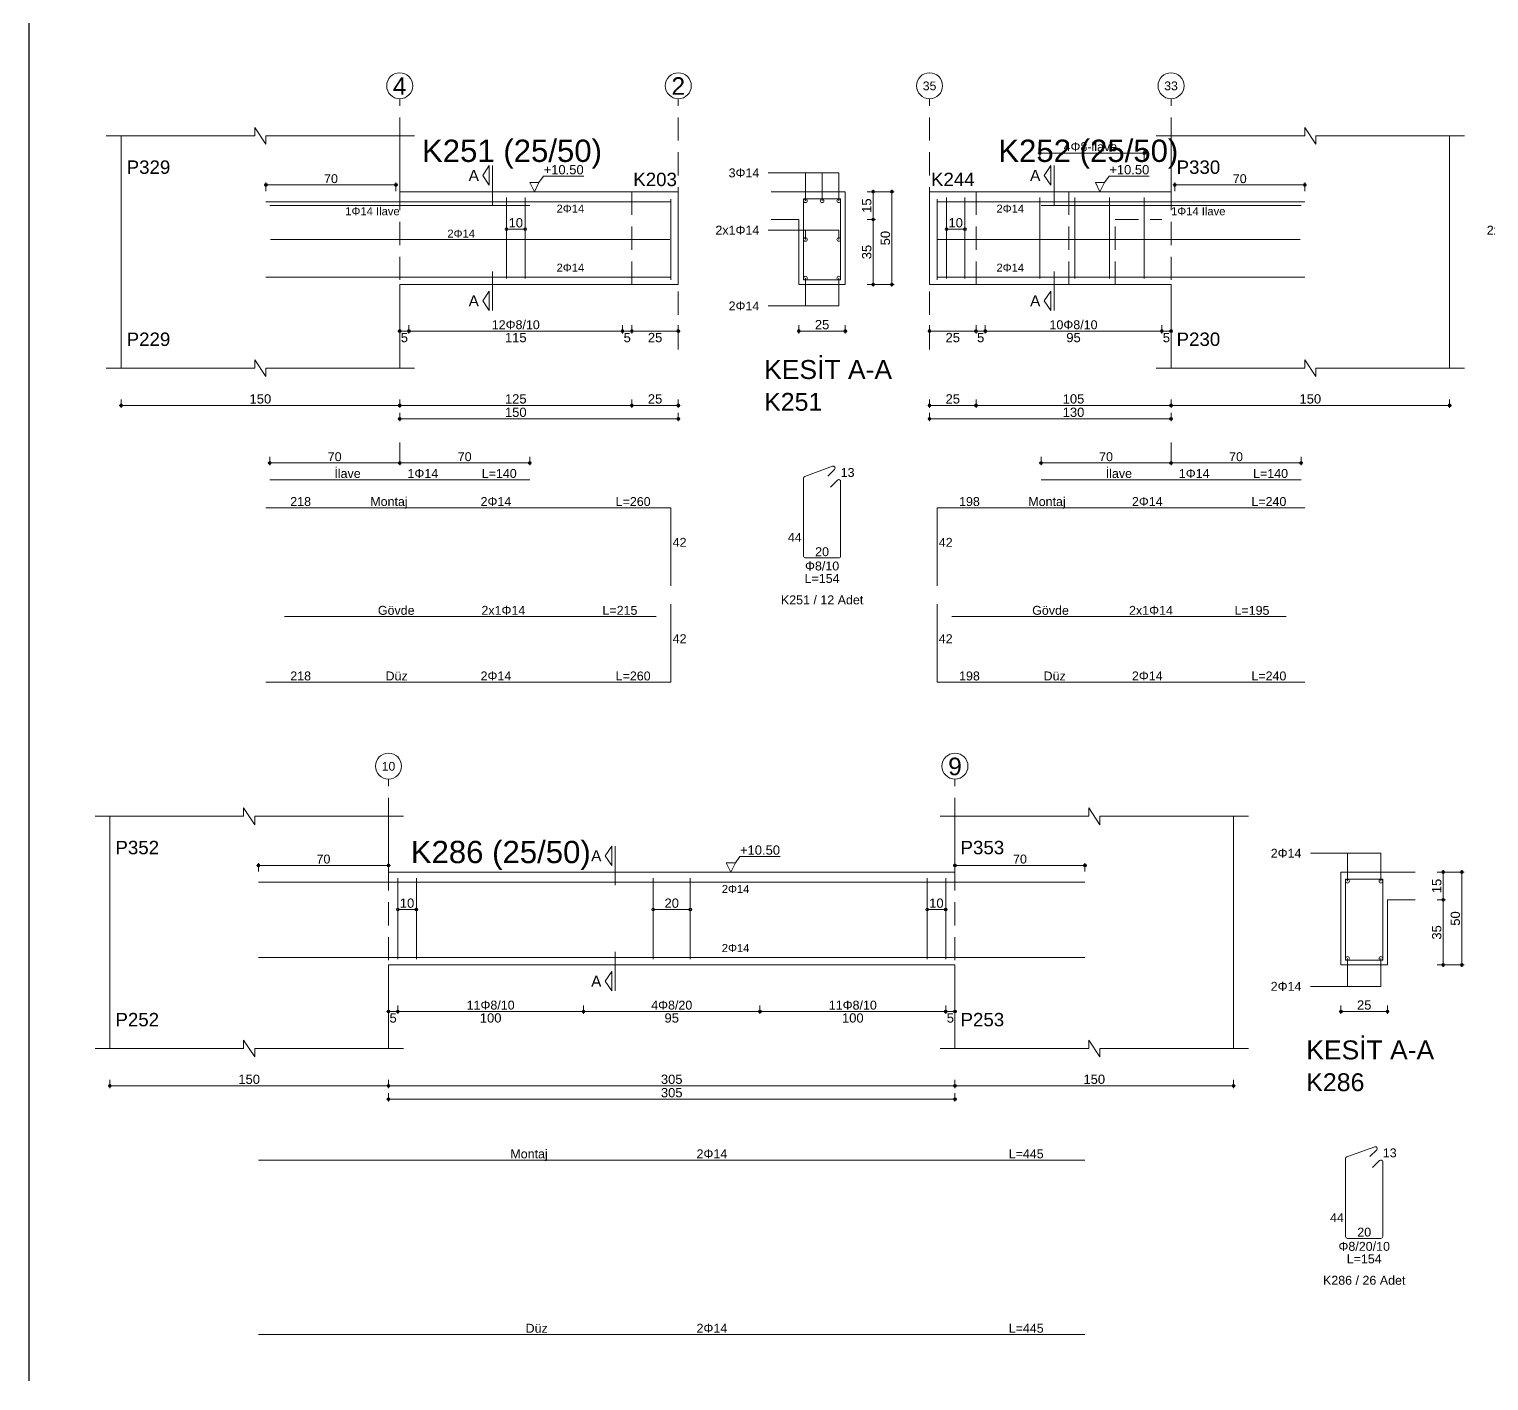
# Model space of a CAD drawing. Header units: millimetres. Extents: x 23801 to 80069, y 9628 to 14137.
# Drawn here: x 56325 to 57504, y 9637 to 10728 of the extents above; entities that cross this region are included whole.
import ezdxf

# ---------------------------------------------------------------- set-up
doc = ezdxf.new("R2010")
doc.units = ezdxf.units.MM
for name, pattern in [('DASHDOT2', [12.7, 6.35, -3.175, 0, -3.175]), ('DASHED4', [18.75, 12.5, -6.25]), ('HIDDEN2', [18.75, 12.5, -6.25])]:
    doc.linetypes.add(name, pattern=pattern)
doc.layers.add('aks', color=251, linetype='DASHDOT2', lineweight=35)
for name, color, linetype in [('Donatı Topl. Uzun. Yazısı', 7, 'Continuous'), ('Donatı Uz. Yazısı', 7, 'Continuous'), ('Donatı Yazısı', 7, 'Continuous'), ('Donatı Çizgisi', 7, 'Continuous'), ('Kiriş', 7, 'Continuous'), ('Standart', 7, 'Continuous'), ('Ölçülendirme', 7, 'Continuous')]:
    doc.layers.add(name, color=color, linetype=linetype)
doc.styles.add('arial_1_18', font='arial.ttf', dxfattribs={"height": 0.2})

# ---------------------------------------------------------------- blocks, each defined once
blk = doc.blocks.new('IDE668Entity7484')
at = {"layer": 'aks', "color": 30, "linetype": 'DASHED4', "lineweight": 5}
for points in [[(24120.65, 2016.8), (24120.65, 2151.8)], [(24270.65, 2016.8), (24270.65, 2151.8)], [(24120.65, 1955.8), (24120.65, 1966.8)]]:
    blk.add_lwpolyline(points, dxfattribs=at)
at = {"layer": 'aks', "color": 1, "linetype": 'Continuous', "lineweight": 5}
for centre in [(24120.65, 2158.8), (24270.65, 2158.8)]:
    blk.add_circle(centre, 7, dxfattribs=at)
at = {"layer": 'Donatı Çizgisi', "color": 5, "linetype": 'Continuous', "lineweight": 5}
for points in [[(24178.15, 2055), (24178.15, 2098.6)], [(24188.15, 2055), (24188.15, 2098.6)], [(24048.65, 2096.4), (24266.65, 2096.4)], [(24050.65, 2094.4), (24190.65, 2094.4)], [(24266.65, 2054.4), (24266.65, 2097.8)], [(24338.07, 2054.3), (24338.07, 2097.9)], [(24338.07, 2097.9), (24358.07, 2097.9)], [(24358.07, 2054.3), (24358.07, 2097.9)], [(24051.15, 2076.1), (24266.15, 2076.1)], [(24048.65, 2055.8), (24266.65, 2055.8)], [(24338.07, 2054.3), (24358.07, 2054.3)], [(24338.74, 1948.54), (24353.75, 1954.01)], [(24351.18, 1948.69), (24354.82, 1952.33)], [(24050.65, 1946.8), (24190.65, 1946.8)], [(24338.07, 1905.72), (24338.07, 1947.59)], [(24352.55, 1942.78), (24356.33, 1946.56)], [(24358.07, 1905.72), (24358.07, 1945.84)], [(24048.65, 1931.7), (24266.65, 1931.7)], [(24266.65, 1889.7), (24266.65, 1931.7)], [(24339.09, 1904.7), (24357.05, 1904.7)], [(24266.65, 1837.85), (24266.65, 1879.85)], [(24058.65, 1873.15), (24258.65, 1873.15)], [(24048.65, 1837.85), (24266.65, 1837.85)]]:
    blk.add_lwpolyline(points, dxfattribs=at)
for centre in [(24339.07, 2096.9), (24348.07, 2096.9), (24357.07, 2096.9), (24339.07, 2076.1), (24357.07, 2076.1), (24339.07, 2055.3), (24357.07, 2055.3)]:
    blk.add_circle(centre, 1, dxfattribs=at)
for centre, start, end in [((24354.1, 1953.05), 315, 110), ((24339.09, 1947.59), 110, 180), ((24357.05, 1945.84), 0, 135), ((24339.09, 1905.72), 180, 270), ((24357.05, 1905.72), 270, 0)]:
    blk.add_arc(centre, 1.02, start, end, dxfattribs=at)
at = {"layer": 'Kiriş', "color": 1, "linetype": 'Continuous', "lineweight": 5}
for points in [[(23962.65, 2131.8), (24042.65, 2131.8)], [(23970.65, 2006.8), (23970.65, 2131.8)], [(24042.65, 2131.8), (24042.65, 2136.3)], [(24048.65, 2127.3), (24042.65, 2136.3)], [(24048.65, 2127.3), (24048.65, 2131.8)], [(24048.65, 2131.8), (24128.65, 2131.8)], [(24120.65, 2101.8), (24120.65, 2131.8)], [(24120.65, 2101.8), (24270.65, 2101.8)], [(24270.65, 2051.8), (24270.65, 2101.8)], [(24320.57, 2101.8), (24360.57, 2101.8)], [(24360.57, 2051.8), (24360.57, 2101.8)], [(24320.57, 2086.8), (24335.57, 2086.8)], [(24335.57, 2051.8), (24335.57, 2086.8)], [(24120.65, 2051.8), (24270.65, 2051.8)], [(24120.65, 2006.8), (24120.65, 2051.8)], [(24335.57, 2051.8), (24360.57, 2051.8)], [(23962.65, 2006.8), (24042.65, 2006.8)], [(24048.65, 2002.3), (24042.65, 2011.3)], [(24042.65, 2006.8), (24042.65, 2011.3)], [(24048.65, 2006.8), (24128.65, 2006.8)], [(24048.65, 2002.3), (24048.65, 2006.8)]]:
    blk.add_lwpolyline(points, dxfattribs=at)
at = {"layer": 'Kiriş', "color": 1, "linetype": 'DASHED4', "lineweight": 5}
for points in [[(24245.65, 2051.8), (24245.65, 2101.8)], [(24270.65, 2051.8), (24270.65, 2101.8)]]:
    blk.add_lwpolyline(points, dxfattribs=at)
at = {"layer": 'Ölçülendirme', "color": 1, "linetype": 'Continuous', "lineweight": 5}
for points in [[(24165.4, 2110.55), (24168.9, 2115.8)], [(24168.9, 2105.3), (24168.9, 2115.8)], [(24170.65, 2094.8), (24170.65, 2115.8)], [(24048.65, 2102.15), (24048.65, 2106.65)], [(24118.65, 2102.15), (24118.65, 2106.65)], [(24168.9, 2105.3), (24165.4, 2110.55)], [(24193.15, 2101.8), (24190.65, 2106.8)], [(24190.65, 2106.8), (24195.65, 2106.8)], [(24195.65, 2106.8), (24193.15, 2101.8)], [(24195.65, 2106.8), (24198.15, 2110.13)], [(24198.15, 2110.13), (24219.71, 2110.13)], [(24319.07, 2111.9), (24357.07, 2111.9)], [(24339.07, 2096.9), (24339.07, 2111.9)], [(24348.07, 2096.9), (24348.07, 2111.9)], [(24357.07, 2096.9), (24357.07, 2111.9)], [(24047.65, 2105.4), (24119.65, 2105.4)], [(24193.15, 2101.8), (24193.15, 2101.8)], [(24372.32, 2101.8), (24386.82, 2101.8)], [(24375.57, 2050.8), (24375.57, 2102.8)], [(24385.57, 2050.8), (24385.57, 2102.8)], [(24372.32, 2086.8), (24376.82, 2086.8)], [(24178.15, 2081.6), (24188.15, 2081.6)], [(24319.07, 2081.1), (24357.07, 2081.1)], [(24339.07, 2076.1), (24339.07, 2081.1)], [(24357.07, 2076.1), (24357.07, 2081.1)], [(24170.65, 2037.8), (24170.65, 2058.8)], [(24339.07, 2040.3), (24339.07, 2055.3)], [(24357.07, 2040.3), (24357.07, 2055.3)], [(24372.32, 2051.8), (24386.82, 2051.8)], [(24165.4, 2043.05), (24168.9, 2048.3)], [(24168.9, 2037.8), (24168.9, 2048.3)], [(24168.9, 2037.8), (24165.4, 2043.05)], [(24319.07, 2040.3), (24357.07, 2040.3)], [(24120.65, 2025.55), (24120.65, 2030.05)], [(24125.65, 2025.55), (24125.65, 2030.05)], [(24240.65, 2025.55), (24240.65, 2030.05)], [(24245.65, 2025.55), (24245.65, 2030.05)], [(24270.65, 2025.55), (24270.65, 2030.05)], [(24335.57, 2025.55), (24335.57, 2030.05)], [(24360.57, 2025.55), (24360.57, 2030.05)], [(24119.65, 2026.8), (24271.65, 2026.8)], [(24334.57, 2026.8), (24361.57, 2026.8)], [(23970.65, 1985.55), (23970.65, 1990.05)], [(24120.65, 1985.55), (24120.65, 1990.05)], [(24245.65, 1985.55), (24245.65, 1990.05)], [(24270.65, 1985.55), (24270.65, 1990.05)], [(23969.65, 1986.8), (24271.65, 1986.8)], [(24120.65, 1978.35), (24120.65, 1982.85)], [(24270.65, 1978.35), (24270.65, 1982.85)], [(24119.65, 1979.6), (24271.65, 1979.6)], [(24050.65, 1954.55), (24050.65, 1959.05)], [(24120.65, 1954.55), (24120.65, 1959.05)], [(24120.65, 1954.55), (24120.65, 1959.05)], [(24190.65, 1954.55), (24190.65, 1959.05)], [(24049.65, 1955.8), (24121.65, 1955.8)], [(24119.65, 1955.8), (24191.65, 1955.8)]]:
    blk.add_lwpolyline(points, dxfattribs=at)
for centre in [(24048.65, 2105.4), (24118.65, 2105.4), (24375.57, 2101.8), (24385.57, 2101.8), (24375.57, 2086.8), (24178.15, 2081.6), (24188.15, 2081.6), (24375.57, 2051.8), (24385.57, 2051.8), (24120.65, 2026.8), (24125.65, 2026.8), (24125.65, 2026.8), (24240.65, 2026.8), (24240.65, 2026.8), (24245.65, 2026.8), (24245.65, 2026.8), (24270.65, 2026.8), (24335.57, 2026.8), (24360.57, 2026.8), (23970.65, 1986.8), (24120.65, 1986.8), (24120.65, 1986.8), (24245.65, 1986.8), (24245.65, 1986.8), (24270.65, 1986.8), (24120.65, 1979.6), (24270.65, 1979.6), (24050.65, 1955.8), (24120.65, 1955.8), (24120.65, 1955.8), (24190.65, 1955.8)]:
    blk.add_circle(centre, 0.75, dxfattribs=at)
at = {"layer": 'aks', "color": 1, "linetype": 'Continuous', "lineweight": 5, "style": 'arial_1_18'}
for s, p in [('4', (24116.98, 2153.92)), ('2', (24266.98, 2153.92))]:
    blk.add_text(s, height=9.45, dxfattribs=at).set_placement(p)
at = {"layer": 'Donatı Topl. Uzun. Yazısı', "color": 1, "linetype": 'Continuous', "lineweight": 5, "style": 'arial_1_18'}
for s, p in [('L=140', (24164.82, 1947.76)), ('L=260', (24236.92, 1932.66)), ('L=154', (24338.65, 1891.26)), ('L=215', (24229.82, 1874.11)), ('L=260', (24236.92, 1838.81))]:
    blk.add_text(s, height=4.8, dxfattribs=at).set_placement(p)
at = {"layer": 'Donatı Uz. Yazısı', "color": 1, "linetype": 'Continuous', "lineweight": 5, "style": 'arial_1_18'}
for s, p in [('13', (24358.07, 1948.3)), ('218', (24061.73, 1932.66)), ('44', (24329.65, 1913.42)), ('42', (24267.61, 1910.7)), ('20', (24344.34, 1905.66)), ('42', (24267.61, 1858.85)), ('218', (24061.73, 1838.81))]:
    blk.add_text(s, height=4.8, dxfattribs=at).set_placement(p)
at = {"layer": 'Donatı Yazısı', "color": 5, "linetype": 'Continuous', "lineweight": 5, "style": 'arial_1_18'}
for s, height, p in [('3Φ14', 4.8, (24297.74, 2109.5)), ('1Φ14 İlave', 4.32, (24091.34, 2089.12)), ('2x1Φ14', 4.8, (24290.65, 2078.7)), ('2Φ14', 4.8, (24297.74, 2037.9)), ('1Φ14', 4.8, (24124.85, 1947.76)), ('2Φ14', 4.8, (24164.19, 1932.66)), ('Φ8/10', 4.8, (24338.87, 1897.98)), ('2x1Φ14', 4.8, (24164.65, 1874.11)), ('K251 / 12 Adet', 4.8, (24325.89, 1879.74)), ('2Φ14', 4.8, (24164.19, 1838.81))]:
    blk.add_text(s, height=height, dxfattribs=at).set_placement(p)
for p in [(24205.11, 2090.52), (24146.31, 2077.06), (24205.11, 2058.76)]:
    blk.add_text('2Φ14', height=4.32, rotation=360, dxfattribs=at).set_placement(p)
at = {"layer": 'Donatı Yazısı', "color": 1, "linetype": 'Continuous', "lineweight": 5, "style": 'arial_1_18'}
for s, p in [('İlave', (24085.48, 1947.76)), ('Montaj', (24104.82, 1932.66)), ('Gövde', (24108.9, 1874.11)), ('Düz', (24113.03, 1838.81))]:
    blk.add_text(s, height=4.8, dxfattribs=at).set_placement(p)
at = {"layer": 'Kiriş', "color": 1, "linetype": 'Continuous', "lineweight": 5, "style": 'arial_1_18'}
for s, height, p in [('K251 (25/50)', 12, (24132.65, 2117.8)), ('P329', 7.2, (23973.65, 2111.4)), ('K203', 7.2, (24246.41, 2104.8)), ('P229', 7.2, (23973.65, 2018.8)), ('KESİT A-A', 10.2, (24316.87, 2001)), ('K251', 9.6, (24316.87, 1983.92))]:
    blk.add_text(s, height=height, dxfattribs=at).set_placement(p)
at = {"layer": 'Ölçülendirme', "color": 1, "linetype": 'Continuous', "lineweight": 5, "style": 'arial_1_18'}
for s, height, p in [('+10.50', 5, (24198.15, 2111.13)), ('70', 4.8, (24079.92, 2106.4)), ('A', 5.95, (24157.76, 2107.57)), ('A', 5.95, (24157.76, 2040.07)), ('25', 5, (24344.19, 2027.76)), ('5', 5, (24121.21, 2020.8)), ('115', 5, (24177.32, 2020.8)), ('5', 5, (24241.21, 2020.8)), ('25', 5, (24254.27, 2020.8)), ('150', 5, (24039.82, 1987.8)), ('125', 5, (24177.32, 1987.8)), ('25', 5, (24254.27, 1987.8)), ('150', 5, (24177.32, 1980.6))]:
    blk.add_text(s, height=height, dxfattribs=at).set_placement(p)
for s, rotation, p in [('15', 90, (24374.61, 2090.42)), ('10', 360, (24179.27, 2082.56)), ('50', 90, (24384.61, 2072.92)), ('35', 90, (24374.61, 2065.42))]:
    blk.add_text(s, height=5, rotation=rotation, dxfattribs=at).set_placement(p)
at = {"layer": 'Ölçülendirme', "color": 5, "linetype": 'Continuous', "lineweight": 5, "style": 'arial_1_18'}
for s, p in [('12Φ8/10', (24170.22, 2027.8)), ('70', (24081.92, 1956.8)), ('70', (24151.92, 1956.8))]:
    blk.add_text(s, height=4.8, dxfattribs=at).set_placement(p)
blk = doc.blocks.new('IDE668Entity7485')
at = {"layer": 'aks', "color": 30, "linetype": 'DASHED4', "lineweight": 5}
for points in [[(24405.94, 2016.8), (24405.94, 2151.8)], [(24535.94, 2016.8), (24535.94, 2151.8)], [(24535.94, 1955.8), (24535.94, 1966.8)]]:
    blk.add_lwpolyline(points, dxfattribs=at)
at = {"layer": 'aks', "color": 1, "linetype": 'Continuous', "lineweight": 5}
for centre in [(24405.94, 2158.8), (24535.94, 2158.8)]:
    blk.add_circle(centre, 7, dxfattribs=at)
at = {"layer": 'Donatı Çizgisi', "color": 5, "linetype": 'Continuous', "lineweight": 5}
for points in [[(24415, 2055), (24415, 2098.6)], [(24425, 2055), (24425, 2098.6)], [(24465.31, 2055), (24465.31, 2098.6)], [(24484.06, 2055), (24484.06, 2098.6)], [(24502.81, 2055), (24502.81, 2098.6)], [(24521.56, 2055), (24521.56, 2098.6)], [(24409.94, 2054.4), (24409.94, 2097.8)], [(24409.94, 2096.4), (24607.94, 2096.4)], [(24465.94, 2094.4), (24605.94, 2094.4)], [(24753.36, 2054.3), (24753.36, 2097.9)], [(24753.36, 2097.9), (24773.36, 2097.9)], [(24773.36, 2054.3), (24773.36, 2097.9)], [(24410.44, 2076.1), (24605.44, 2076.1)], [(24409.94, 2055.8), (24607.94, 2055.8)], [(24753.36, 2054.3), (24773.36, 2054.3)], [(24754.03, 1948.54), (24769.03, 1954.01)], [(24766.46, 1948.69), (24770.1, 1952.33)], [(24465.94, 1946.8), (24605.94, 1946.8)], [(24753.36, 1905.72), (24753.36, 1947.59)], [(24767.84, 1942.78), (24771.61, 1946.56)], [(24773.36, 1905.72), (24773.36, 1945.84)], [(24409.94, 1889.7), (24409.94, 1931.7)], [(24409.94, 1931.7), (24607.94, 1931.7)], [(24754.38, 1904.7), (24772.34, 1904.7)], [(24409.94, 1837.85), (24409.94, 1879.85)], [(24417.94, 1873.15), (24597.94, 1873.15)], [(24409.94, 1837.85), (24607.94, 1837.85)]]:
    blk.add_lwpolyline(points, dxfattribs=at)
for centre in [(24754.36, 2096.9), (24763.36, 2096.9), (24772.36, 2096.9), (24754.36, 2076.1), (24772.36, 2076.1), (24754.36, 2055.3), (24772.36, 2055.3)]:
    blk.add_circle(centre, 1, dxfattribs=at)
for centre, start, end in [((24769.38, 1953.05), 315, 110), ((24754.38, 1947.59), 110, 180), ((24772.34, 1945.84), 0, 135), ((24754.38, 1905.72), 180, 270), ((24772.34, 1905.72), 270, 0)]:
    blk.add_arc(centre, 1.02, start, end, dxfattribs=at)
at = {"layer": 'Kiriş', "color": 1, "linetype": 'Continuous', "lineweight": 5}
for points in [[(24527.94, 2131.8), (24607.94, 2131.8)], [(24535.94, 2101.8), (24535.94, 2131.8)], [(24607.94, 2131.8), (24607.94, 2136.3)], [(24613.94, 2127.3), (24607.94, 2136.3)], [(24613.94, 2127.3), (24613.94, 2131.8)], [(24613.94, 2131.8), (24693.94, 2131.8)], [(24685.94, 2006.8), (24685.94, 2131.8)], [(24405.94, 2051.8), (24405.94, 2101.8)], [(24405.94, 2101.8), (24535.94, 2101.8)], [(24735.86, 2101.8), (24775.86, 2101.8)], [(24775.86, 2051.8), (24775.86, 2101.8)], [(24735.86, 2086.8), (24750.86, 2086.8)], [(24750.86, 2051.8), (24750.86, 2086.8)], [(24405.94, 2051.8), (24535.94, 2051.8)], [(24535.94, 2006.8), (24535.94, 2051.8)], [(24750.86, 2051.8), (24775.86, 2051.8)], [(24527.94, 2006.8), (24607.94, 2006.8)], [(24613.94, 2002.3), (24607.94, 2011.3)], [(24607.94, 2006.8), (24607.94, 2011.3)], [(24613.94, 2006.8), (24693.94, 2006.8)], [(24613.94, 2002.3), (24613.94, 2006.8)]]:
    blk.add_lwpolyline(points, dxfattribs=at)
at = {"layer": 'Kiriş', "color": 1, "linetype": 'DASHED4', "lineweight": 5}
for points in [[(24405.94, 2051.8), (24405.94, 2101.8)], [(24430.94, 2051.8), (24430.94, 2101.8)]]:
    blk.add_lwpolyline(points, dxfattribs=at)
at = {"layer": 'Ölçülendirme', "color": 1, "linetype": 'Continuous', "lineweight": 5}
for points in [[(24464.31, 2122.6), (24522.56, 2122.6)], [(24465.31, 2119.35), (24465.31, 2123.85)], [(24521.56, 2119.35), (24521.56, 2123.85)], [(24467.69, 2110.55), (24471.19, 2115.8)], [(24471.19, 2105.3), (24471.19, 2115.8)], [(24472.94, 2094.8), (24472.94, 2115.8)], [(24471.19, 2105.3), (24467.69, 2110.55)], [(24497.69, 2101.8), (24495.19, 2106.8)], [(24495.19, 2106.8), (24500.19, 2106.8)], [(24500.19, 2106.8), (24497.69, 2101.8)], [(24500.19, 2106.8), (24502.69, 2110.13)], [(24502.69, 2110.13), (24524.25, 2110.13)], [(24537.94, 2102.15), (24537.94, 2106.65)], [(24607.94, 2102.15), (24607.94, 2106.65)], [(24734.36, 2111.9), (24772.36, 2111.9)], [(24754.36, 2096.9), (24754.36, 2111.9)], [(24763.36, 2096.9), (24763.36, 2111.9)], [(24772.36, 2096.9), (24772.36, 2111.9)], [(24497.69, 2101.8), (24497.69, 2101.8)], [(24536.94, 2105.4), (24608.94, 2105.4)], [(24787.61, 2101.8), (24802.11, 2101.8)], [(24790.86, 2050.8), (24790.86, 2102.8)], [(24800.86, 2050.8), (24800.86, 2102.8)], [(24787.61, 2086.8), (24792.11, 2086.8)], [(24415, 2081.6), (24425, 2081.6)], [(24734.36, 2081.1), (24772.36, 2081.1)], [(24754.36, 2076.1), (24754.36, 2081.1)], [(24772.36, 2076.1), (24772.36, 2081.1)], [(24472.94, 2037.8), (24472.94, 2058.8)], [(24754.36, 2040.3), (24754.36, 2055.3)], [(24772.36, 2040.3), (24772.36, 2055.3)], [(24787.61, 2051.8), (24802.11, 2051.8)], [(24467.69, 2043.05), (24471.19, 2048.3)], [(24471.19, 2037.8), (24471.19, 2048.3)], [(24471.19, 2037.8), (24467.69, 2043.05)], [(24734.36, 2040.3), (24772.36, 2040.3)], [(24405.94, 2025.55), (24405.94, 2030.05)], [(24430.94, 2025.55), (24430.94, 2030.05)], [(24435.94, 2025.55), (24435.94, 2030.05)], [(24530.94, 2025.55), (24530.94, 2030.05)], [(24535.94, 2025.55), (24535.94, 2030.05)], [(24750.86, 2025.55), (24750.86, 2030.05)], [(24775.86, 2025.55), (24775.86, 2030.05)], [(24404.94, 2026.8), (24536.94, 2026.8)], [(24749.86, 2026.8), (24776.86, 2026.8)], [(24405.94, 1985.55), (24405.94, 1990.05)], [(24430.94, 1985.55), (24430.94, 1990.05)], [(24535.94, 1985.55), (24535.94, 1990.05)], [(24685.94, 1985.55), (24685.94, 1990.05)], [(24404.94, 1986.8), (24686.94, 1986.8)], [(24405.94, 1978.35), (24405.94, 1982.85)], [(24535.94, 1978.35), (24535.94, 1982.85)], [(24404.94, 1979.6), (24536.94, 1979.6)], [(24465.94, 1954.55), (24465.94, 1959.05)], [(24535.94, 1954.55), (24535.94, 1959.05)], [(24535.94, 1954.55), (24535.94, 1959.05)], [(24605.94, 1954.55), (24605.94, 1959.05)], [(24464.94, 1955.8), (24536.94, 1955.8)], [(24534.94, 1955.8), (24606.94, 1955.8)]]:
    blk.add_lwpolyline(points, dxfattribs=at)
at = {"layer": 'Ölçülendirme', "color": 1, "linetype": 'HIDDEN2', "lineweight": 5}
for points in [[(24480.94, 2101.8), (24530.94, 2101.8)], [(24480.94, 2051.8), (24480.94, 2101.8)], [(24505.94, 2051.8), (24505.94, 2086.8)], [(24505.94, 2086.8), (24530.94, 2086.8)], [(24480.94, 2051.8), (24505.94, 2051.8)]]:
    blk.add_lwpolyline(points, dxfattribs=at)
at = {"layer": 'Ölçülendirme', "color": 1, "linetype": 'Continuous', "lineweight": 5}
for centre in [(24465.31, 2122.6), (24521.56, 2122.6), (24537.94, 2105.4), (24607.94, 2105.4), (24790.86, 2101.8), (24800.86, 2101.8), (24790.86, 2086.8), (24415, 2081.6), (24425, 2081.6), (24790.86, 2051.8), (24800.86, 2051.8), (24405.94, 2026.8), (24430.94, 2026.8), (24430.94, 2026.8), (24435.94, 2026.8), (24435.94, 2026.8), (24530.94, 2026.8), (24530.94, 2026.8), (24535.94, 2026.8), (24750.86, 2026.8), (24775.86, 2026.8), (24405.94, 1986.8), (24430.94, 1986.8), (24430.94, 1986.8), (24535.94, 1986.8), (24535.94, 1986.8), (24685.94, 1986.8), (24405.94, 1979.6), (24535.94, 1979.6), (24465.94, 1955.8), (24535.94, 1955.8), (24535.94, 1955.8), (24605.94, 1955.8)]:
    blk.add_circle(centre, 0.75, dxfattribs=at)
at = {"layer": 'aks', "color": 1, "linetype": 'Continuous', "lineweight": 5, "style": 'arial_1_18'}
for s, p in [('35', (24402.27, 2156.36)), ('33', (24532.27, 2156.36))]:
    blk.add_text(s, height=4.725, dxfattribs=at).set_placement(p)
at = {"layer": 'Donatı Topl. Uzun. Yazısı', "color": 1, "linetype": 'Continuous', "lineweight": 5, "style": 'arial_1_18'}
for s, p in [('L=140', (24580.1, 1947.76)), ('L=240', (24579.2, 1932.66)), ('L=154', (24753.94, 1891.26)), ('L=195', (24570.1, 1874.11)), ('L=240', (24579.2, 1838.81))]:
    blk.add_text(s, height=4.8, dxfattribs=at).set_placement(p)
at = {"layer": 'Donatı Uz. Yazısı', "color": 1, "linetype": 'Continuous', "lineweight": 5, "style": 'arial_1_18'}
for s, p in [('13', (24773.36, 1948.3)), ('198', (24421.82, 1932.66)), ('44', (24744.94, 1913.42)), ('42', (24410.9, 1910.7)), ('20', (24759.63, 1905.66)), ('42', (24410.9, 1858.85)), ('198', (24421.82, 1838.81))]:
    blk.add_text(s, height=4.8, dxfattribs=at).set_placement(p)
at = {"layer": 'Donatı Yazısı', "color": 5, "linetype": 'Continuous', "lineweight": 5, "style": 'arial_1_18'}
for s, height, p in [('3Φ14', 4.8, (24713.02, 2109.5)), ('1Φ14 İlave', 4.32, (24535.94, 2089.12)), ('2x1Φ14', 4.8, (24705.94, 2078.7)), ('2Φ14', 4.8, (24713.02, 2037.9)), ('1Φ14', 4.8, (24540.14, 1947.76)), ('2Φ14', 4.8, (24514.88, 1932.66)), ('Φ8/10', 4.8, (24754.16, 1897.98)), ('2x1Φ14', 4.8, (24513.34, 1874.11)), ('K252 / 14 Adet', 4.8, (24741.17, 1879.74)), ('2Φ14', 4.8, (24514.88, 1838.81))]:
    blk.add_text(s, height=height, dxfattribs=at).set_placement(p)
for p in [(24441.96, 2090.52), (24441.96, 2058.76)]:
    blk.add_text('2Φ14', height=4.32, rotation=360, dxfattribs=at).set_placement(p)
at = {"layer": 'Donatı Yazısı', "color": 1, "linetype": 'Continuous', "lineweight": 5, "style": 'arial_1_18'}
for s, p in [('İlave', (24500.77, 1947.76)), ('Montaj', (24459.11, 1932.66)), ('Gövde', (24461.18, 1874.11)), ('Düz', (24467.32, 1838.81))]:
    blk.add_text(s, height=4.8, dxfattribs=at).set_placement(p)
at = {"layer": 'Kiriş', "color": 1, "linetype": 'Continuous', "lineweight": 5, "style": 'arial_1_18'}
for s, height, p in [('K252 (25/50)', 12, (24442.94, 2117.8)), ('P330', 7.2, (24538.94, 2111.4)), ('K244', 7.2, (24406.69, 2104.8)), ('P230', 7.2, (24538.94, 2018.8)), ('KESİT A-A', 10.2, (24732.16, 2001)), ('K252', 9.6, (24732.16, 1983.92))]:
    blk.add_text(s, height=height, dxfattribs=at).set_placement(p)
at = {"layer": 'Ölçülendirme', "color": 5, "linetype": 'Continuous', "lineweight": 5, "style": 'arial_1_18'}
for s, p in [('4Φ8-ilave.', (24478.09, 2123.6)), ('10Φ8/10', (24470.51, 2027.8)), ('70', (24497.21, 1956.8)), ('70', (24567.21, 1956.8))]:
    blk.add_text(s, height=4.8, dxfattribs=at).set_placement(p)
at = {"layer": 'Ölçülendirme', "color": 1, "linetype": 'Continuous', "lineweight": 5, "style": 'arial_1_18'}
for s, height, p in [('+10.50', 5, (24502.69, 2111.13)), ('A', 5.95, (24460.05, 2107.57)), ('70', 4.8, (24569.21, 2106.4)), ('A', 5.95, (24460.05, 2040.07)), ('25', 5, (24759.47, 2027.76)), ('25', 5, (24414.55, 2020.8)), ('5', 5, (24431.5, 2020.8)), ('95', 5, (24479.55, 2020.8)), ('5', 5, (24531.5, 2020.8)), ('25', 5, (24414.55, 1987.8)), ('105', 5, (24477.61, 1987.8)), ('150', 5, (24605.11, 1987.8)), ('130', 5, (24477.61, 1980.6))]:
    blk.add_text(s, height=height, dxfattribs=at).set_placement(p)
for s, rotation, p in [('15', 90, (24789.9, 2090.42)), ('10', 360, (24416.12, 2082.56)), ('50', 90, (24799.9, 2072.92)), ('35', 90, (24789.9, 2065.42))]:
    blk.add_text(s, height=5, rotation=rotation, dxfattribs=at).set_placement(p)
blk = doc.blocks.new('IDE668Entity7516')
at = {"layer": 'aks', "color": 30, "linetype": 'DASHED4', "lineweight": 5}
for points in [[(26748.21, 1633.55), (26748.21, 1768.55)], [(27053.21, 1633.55), (27053.21, 1768.55)]]:
    blk.add_lwpolyline(points, dxfattribs=at)
at = {"layer": 'aks', "color": 1, "linetype": 'Continuous', "lineweight": 5}
for centre in [(26748.21, 1775.55), (27053.21, 1775.55)]:
    blk.add_circle(centre, 7, dxfattribs=at)
at = {"layer": 'Donatı Çizgisi', "color": 5, "linetype": 'Continuous', "lineweight": 5}
for points in [[(26753.21, 1671.75), (26753.21, 1715.35)], [(26763.21, 1671.75), (26763.21, 1715.35)], [(26890.71, 1671.75), (26890.71, 1715.35)], [(26910.71, 1671.75), (26910.71, 1715.35)], [(27038.21, 1671.75), (27038.21, 1715.35)], [(27048.21, 1671.75), (27048.21, 1715.35)], [(27263.55, 1671.05), (27263.55, 1714.65)], [(27263.55, 1714.65), (27283.55, 1714.65)], [(27283.55, 1671.05), (27283.55, 1714.65)], [(26678.21, 1713.15), (27123.21, 1713.15)], [(26678.21, 1672.55), (27123.21, 1672.55)], [(27263.55, 1671.05), (27283.55, 1671.05)], [(27263.55, 1522.47), (27263.55, 1564.34)], [(27264.22, 1565.29), (27279.22, 1570.76)], [(27276.65, 1565.44), (27280.29, 1569.08)], [(26678.21, 1563.55), (27123.21, 1563.55)], [(27278.03, 1559.53), (27281.8, 1563.31)], [(27283.55, 1522.47), (27283.55, 1562.59)], [(27264.57, 1521.45), (27282.53, 1521.45)], [(26678.21, 1469.7), (27123.21, 1469.7)]]:
    blk.add_lwpolyline(points, dxfattribs=at)
for centre in [(27264.55, 1713.65), (27282.55, 1713.65), (27264.55, 1672.05), (27282.55, 1672.05)]:
    blk.add_circle(centre, 1, dxfattribs=at)
for centre, start, end in [((27264.57, 1564.34), 110, 180), ((27279.57, 1569.8), 315, 110), ((27282.53, 1562.59), 0, 135), ((27264.57, 1522.47), 180, 270), ((27282.53, 1522.47), 270, 0)]:
    blk.add_arc(centre, 1.02, start, end, dxfattribs=at)
at = {"layer": 'Kiriş', "color": 1, "linetype": 'Continuous', "lineweight": 5}
for points in [[(26670.21, 1748.55), (26670.21, 1753.05)], [(26676.21, 1744.05), (26670.21, 1753.05)], [(27125.21, 1748.55), (27125.21, 1753.05)], [(27131.21, 1744.05), (27125.21, 1753.05)], [(26590.21, 1748.55), (26670.21, 1748.55)], [(26598.21, 1623.55), (26598.21, 1748.55)], [(26676.21, 1744.05), (26676.21, 1748.55)], [(26676.21, 1748.55), (26756.21, 1748.55)], [(26748.21, 1718.55), (26748.21, 1748.55)], [(27045.21, 1748.55), (27125.21, 1748.55)], [(27053.21, 1718.55), (27053.21, 1748.55)], [(27131.21, 1748.55), (27211.21, 1748.55)], [(27131.21, 1744.05), (27131.21, 1748.55)], [(27203.21, 1623.55), (27203.21, 1748.55)], [(26748.21, 1718.55), (27053.21, 1718.55)], [(27261.05, 1668.55), (27261.05, 1718.55)], [(27261.05, 1718.55), (27301.05, 1718.55)], [(27286.05, 1703.55), (27301.05, 1703.55)], [(27286.05, 1668.55), (27286.05, 1703.55)], [(26748.21, 1668.55), (27053.21, 1668.55)], [(26748.21, 1623.55), (26748.21, 1668.55)], [(27053.21, 1623.55), (27053.21, 1668.55)], [(27261.05, 1668.55), (27286.05, 1668.55)], [(26676.21, 1619.05), (26670.21, 1628.05)], [(26670.21, 1623.55), (26670.21, 1628.05)], [(27131.21, 1619.05), (27125.21, 1628.05)], [(27125.21, 1623.55), (27125.21, 1628.05)], [(26590.21, 1623.55), (26670.21, 1623.55)], [(26676.21, 1623.55), (26756.21, 1623.55)], [(26676.21, 1619.05), (26676.21, 1623.55)], [(27045.21, 1623.55), (27125.21, 1623.55)], [(27131.21, 1623.55), (27211.21, 1623.55)], [(27131.21, 1619.05), (27131.21, 1623.55)]]:
    blk.add_lwpolyline(points, dxfattribs=at)
at = {"layer": 'Ölçülendirme', "color": 1, "linetype": 'Continuous', "lineweight": 5}
for points in [[(26864.96, 1727.3), (26868.46, 1732.55)], [(26868.46, 1722.05), (26868.46, 1732.55)], [(26870.21, 1711.55), (26870.21, 1732.55)], [(26677.21, 1722.15), (26749.21, 1722.15)], [(26678.21, 1718.9), (26678.21, 1723.4)], [(26748.21, 1718.9), (26748.21, 1723.4)], [(26868.46, 1722.05), (26864.96, 1727.3)], [(26932.46, 1718.55), (26929.96, 1723.55)], [(26929.96, 1723.55), (26934.96, 1723.55)], [(26934.96, 1723.55), (26932.46, 1718.55)], [(26934.96, 1723.55), (26937.46, 1726.88)], [(26937.46, 1726.88), (26959.02, 1726.88)], [(27052.21, 1722.15), (27124.21, 1722.15)], [(27053.21, 1718.9), (27053.21, 1723.4)], [(27123.21, 1718.9), (27123.21, 1723.4)], [(27244.55, 1728.65), (27282.55, 1728.65)], [(27264.55, 1713.65), (27264.55, 1728.65)], [(27282.55, 1713.65), (27282.55, 1728.65)], [(26932.46, 1718.55), (26932.46, 1718.55)], [(27312.8, 1718.55), (27327.3, 1718.55)], [(27316.05, 1667.55), (27316.05, 1719.55)], [(27326.05, 1667.55), (27326.05, 1719.55)], [(26753.21, 1698.35), (26763.21, 1698.35)], [(26890.71, 1698.35), (26910.71, 1698.35)], [(27038.21, 1698.35), (27048.21, 1698.35)], [(27312.8, 1703.55), (27317.3, 1703.55)], [(26870.21, 1654.55), (26870.21, 1675.55)], [(27264.55, 1657.05), (27264.55, 1672.05)], [(27282.55, 1657.05), (27282.55, 1672.05)], [(27312.8, 1668.55), (27327.3, 1668.55)], [(26864.96, 1659.8), (26868.46, 1665.05)], [(26868.46, 1654.55), (26864.96, 1659.8)], [(26868.46, 1654.55), (26868.46, 1665.05)], [(27244.55, 1657.05), (27282.55, 1657.05)], [(26747.21, 1643.55), (27054.21, 1643.55)], [(26748.21, 1642.3), (26748.21, 1646.8)], [(26753.21, 1642.3), (26753.21, 1646.8)], [(26853.21, 1642.3), (26853.21, 1646.8)], [(26948.21, 1642.3), (26948.21, 1646.8)], [(27048.21, 1642.3), (27048.21, 1646.8)], [(27053.21, 1642.3), (27053.21, 1646.8)], [(27260.05, 1643.55), (27287.05, 1643.55)], [(27261.05, 1642.3), (27261.05, 1646.8)], [(27286.05, 1642.3), (27286.05, 1646.8)], [(26597.21, 1603.55), (27204.21, 1603.55)], [(26598.21, 1602.3), (26598.21, 1606.8)], [(26748.21, 1602.3), (26748.21, 1606.8)], [(27053.21, 1602.3), (27053.21, 1606.8)], [(27203.21, 1602.3), (27203.21, 1606.8)], [(26747.21, 1596.35), (27054.21, 1596.35)], [(26748.21, 1595.1), (26748.21, 1599.6)], [(27053.21, 1595.1), (27053.21, 1599.6)]]:
    blk.add_lwpolyline(points, dxfattribs=at)
for centre in [(26678.21, 1722.15), (26748.21, 1722.15), (27053.21, 1722.15), (27123.21, 1722.15), (27316.05, 1718.55), (27326.05, 1718.55), (26753.21, 1698.35), (26763.21, 1698.35), (26890.71, 1698.35), (26910.71, 1698.35), (27038.21, 1698.35), (27048.21, 1698.35), (27316.05, 1703.55), (27316.05, 1668.55), (27326.05, 1668.55), (26748.21, 1643.55), (26753.21, 1643.55), (26753.21, 1643.55), (26853.21, 1643.55), (26853.21, 1643.55), (26948.21, 1643.55), (26948.21, 1643.55), (27048.21, 1643.55), (27048.21, 1643.55), (27053.21, 1643.55), (27261.05, 1643.55), (27286.05, 1643.55), (26598.21, 1603.55), (26748.21, 1603.55), (26748.21, 1603.55), (27053.21, 1603.55), (27053.21, 1603.55), (27203.21, 1603.55), (26748.21, 1596.35), (27053.21, 1596.35)]:
    blk.add_circle(centre, 0.75, dxfattribs=at)
at = {"layer": 'aks', "color": 1, "linetype": 'Continuous', "lineweight": 5, "style": 'arial_1_18'}
for s, height, p in [('10', 4.725, (26744.54, 1773.11)), ('9', 9.45, (27049.54, 1770.67))]:
    blk.add_text(s, height=height, dxfattribs=at).set_placement(p)
at = {"layer": 'Donatı Topl. Uzun. Yazısı', "color": 1, "linetype": 'Continuous', "lineweight": 5, "style": 'arial_1_18'}
for s, p in [('L=445', (27082.13, 1564.51)), ('L=154', (27264.13, 1508.01)), ('L=445', (27082.13, 1470.66))]:
    blk.add_text(s, height=4.8, dxfattribs=at).set_placement(p)
at = {"layer": 'Donatı Uz. Yazısı', "color": 1, "linetype": 'Continuous', "lineweight": 5, "style": 'arial_1_18'}
for s, p in [('13', (27283.55, 1565.05)), ('44', (27255.13, 1530.17)), ('20', (27269.82, 1522.41))]:
    blk.add_text(s, height=4.8, dxfattribs=at).set_placement(p)
at = {"layer": 'Donatı Yazısı', "color": 5, "linetype": 'Continuous', "lineweight": 5, "style": 'arial_1_18'}
for s, p in [('2Φ14', (27223.21, 1726.25)), ('2Φ14', (27223.21, 1654.65)), ('2Φ14', (26914.06, 1564.51)), ('Φ8/20/10', (27259.69, 1514.73)), ('K286 / 26 Adet', (27251.36, 1496.49)), ('2Φ14', (26914.06, 1470.66))]:
    blk.add_text(s, height=4.8, dxfattribs=at).set_placement(p)
for p in [(26927.67, 1707.27), (26927.67, 1675.51)]:
    blk.add_text('2Φ14', height=4.32, rotation=360, dxfattribs=at).set_placement(p)
at = {"layer": 'Donatı Yazısı', "color": 1, "linetype": 'Continuous', "lineweight": 5, "style": 'arial_1_18'}
for s, p in [('Montaj', (26813.83, 1564.51)), ('Düz', (26822.04, 1470.66))]:
    blk.add_text(s, height=4.8, dxfattribs=at).set_placement(p)
at = {"layer": 'Kiriş', "color": 1, "linetype": 'Continuous', "lineweight": 5, "style": 'arial_1_18'}
for s, height, p in [('P352', 7.2, (26601.21, 1728.15)), ('K286 (25/50)', 12, (26760.21, 1723.35)), ('P353', 7.2, (27056.21, 1728.15)), ('P252', 7.2, (26601.21, 1635.55)), ('P253', 7.2, (27056.21, 1635.55)), ('KESİT A-A', 10.2, (27242.35, 1617.75)), ('K286', 9.6, (27242.35, 1600.67))]:
    blk.add_text(s, height=height, dxfattribs=at).set_placement(p)
at = {"layer": 'Ölçülendirme', "color": 1, "linetype": 'Continuous', "lineweight": 5, "style": 'arial_1_18'}
for s, height, p in [('A', 5.95, (26857.32, 1724.32)), ('+10.50', 5, (26937.46, 1727.88)), ('70', 4.8, (26709.48, 1723.15)), ('70', 4.8, (27084.48, 1723.15)), ('A', 5.95, (26857.32, 1656.82)), ('5', 5, (26748.77, 1637.55)), ('100', 5, (26797.39, 1637.55)), ('95', 5, (26896.83, 1637.55)), ('100', 5, (26992.38, 1637.55)), ('5', 5, (27048.77, 1637.55)), ('25', 5, (27269.66, 1644.51)), ('150', 5, (26667.38, 1604.55)), ('305', 5, (26894.88, 1604.55)), ('150', 5, (27122.38, 1604.55)), ('305', 5, (26894.88, 1597.35))]:
    blk.add_text(s, height=height, dxfattribs=at).set_placement(p)
for s, rotation, p in [('15', 90, (27315.09, 1707.17)), ('10', 360, (26754.33, 1699.31)), ('20', 360, (26896.83, 1699.31)), ('10', 360, (27039.33, 1699.31)), ('35', 90, (27315.09, 1682.17)), ('50', 90, (27325.09, 1689.67))]:
    blk.add_text(s, height=5, rotation=rotation, dxfattribs=at).set_placement(p)
at = {"layer": 'Ölçülendirme', "color": 5, "linetype": 'Continuous', "lineweight": 5, "style": 'arial_1_18'}
for s, p in [('11Φ8/10', (26790.28, 1644.55)), ('4Φ8/20', (26889.65, 1644.55)), ('11Φ8/10', (26985.28, 1644.55))]:
    blk.add_text(s, height=4.8, dxfattribs=at).set_placement(p)

msp = doc.modelspace()

# ---------------------------------------------------------------- linework, layer by layer
msp.add_line((56325.3, 9637.3), (56325.3, 14137.3))

# ---------------------------------------------------------------- block references
at = {"layer": 'Standart', "xscale": 1.5, "yscale": 1.5, "zscale": 1.5}
for name, p in [('IDE668Entity7484', (20443.5, 7444.4)), ('IDE668Entity7485', (20443.5, 7444.4)), ('IDE668Entity7516', (16493.1, 7470.1))]:
    msp.add_blockref(name, p, dxfattribs=at)

doc.saveas('drawing.dxf')
